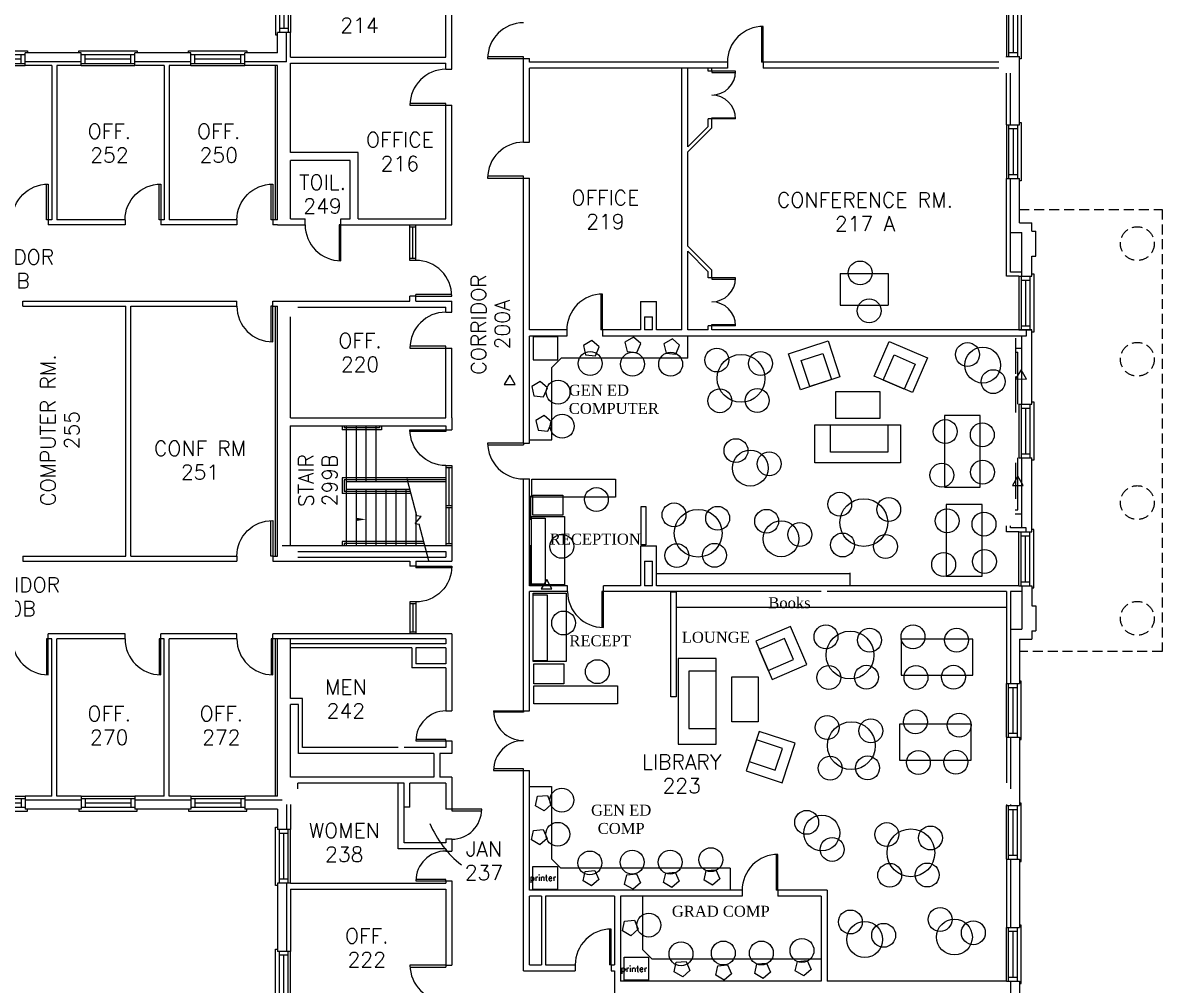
# Model space of a CAD drawing. Extents: x 481 to 2778, y 95 to 2621.
# Drawn here: x 1634 to 2778, y 801 to 1768 of the extents above; entities that cross this region are included whole.
import ezdxf
from ezdxf.enums import TextEntityAlignment as Align

# ---------------------------------------------------------------- set-up
doc = ezdxf.new("R2010")
doc.units = 0
doc.header["$LTSCALE"] = 40
doc.header["$MEASUREMENT"] = 0
doc.linetypes.add('HIDDEN', pattern=[0.375, 0.25, -0.125])
doc.layers.get('0').update_dxf_attribs({"linetype": 'CONTINUOUS'})
for name, color, linetype in [('A-AREA-IDEN', 3, 'CONTINUOUS'), ('A-CONC', 5, 'HIDDEN'), ('A-DOOR', 7, 'CONTINUOUS'), ('A-FLOR-STRS', 7, 'CONTINUOUS'), ('A-GLAZ', 5, 'CONTINUOUS'), ('A-STRS-RAIL', 7, 'CONTINUOUS'), ('A-WALL', 5, 'CONTINUOUS')]:
    doc.layers.add(name, color=color, linetype=linetype)
doc.styles.add('SIMPLEX', font='simplex', dxfattribs={"height": 23})

# ---------------------------------------------------------------- blocks, each defined once
blk = doc.blocks.new('Q')
at = {"layer": 'A-STRS-RAIL', "style": 'SIMPLEX'}
for tag, p in [('ROOM', (2.01, 4.02)), ('NUMBER', (2.01, -15.09))]:
    blk.add_attdef(tag, text='', height=12, dxfattribs=at).set_placement(p, align=Align.CENTER)
blk = doc.blocks.new('WDO')
at = {"layer": 'A-GLAZ'}
for p, q in [((2681.4, 408.1), (2681.4, 462.1)), ((2683.6, 408.1), (2683.6, 462.1)), ((2683.6, 458.1), (2692.6, 458.1)), ((2688.1, 412.1), (2688.1, 458.1)), ((2692.6, 408.1), (2692.6, 462.1)), ((2696.3, 464.4), (2694.4, 464.4)), ((2696.3, 405.8), (2696.3, 464.4)), ((2683.6, 412.1), (2692.6, 412.1)), ((2694.4, 405.8), (2696.3, 405.8))]:
    blk.add_line(p, q, dxfattribs=at)
at = {"layer": 'A-WALL'}
for p, q in [((2681.4, 462.1), (2694.4, 462.1)), ((2681.4, 408.1), (2694.4, 408.1))]:
    blk.add_line(p, q, dxfattribs=at)
blk = doc.blocks.new('AD03A', base_point=(6.133, 5.024))
for p, q in [((6.133, 6.024), (6.133, 5.024)), ((6.182, 5.024), (6.182, 6.022)), ((6.133, 5.024), (6.182, 5.024))]:
    blk.add_line(p, q)
blk.add_arc((6.133, 5.024), 1, 0, 90)
blk = doc.blocks.new('AD05A', base_point=(203.035, 424.492))
for p, q in [((203.035, 424.492), (203.084, 424.492)), ((203.035, 424.492), (203.035, 423.492)), ((203.084, 423.493), (203.084, 424.492))]:
    blk.add_line(p, q)
blk.add_arc((203.035, 424.492), 1, 270, 0)
blk = doc.blocks.new('AD04A', base_point=(489.664, 570.31))
for p, q in [((488.664, 571.31), (488.664, 570.31)), ((488.713, 570.31), (488.713, 571.309)), ((490.616, 570.31), (490.616, 571.309)), ((490.664, 571.31), (490.664, 570.31)), ((488.664, 570.31), (488.713, 570.31)), ((490.664, 570.31), (490.616, 570.31))]:
    blk.add_line(p, q)
for centre, start, end in [((488.664, 570.31), 0, 90), ((490.664, 570.31), 90, 180)]:
    blk.add_arc(centre, 1, start, end)
blk = doc.blocks.new('AD081', base_point=(976.415, 314.205))
for p, q in [((976.353, 314.849), (976.314, 314.205)), ((976.353, 314.849), (976.477, 313.561)), ((975.415, 314.205), (976.314, 314.205)), ((976.477, 313.561), (976.516, 314.205)), ((976.516, 314.205), (977.415, 314.205))]:
    blk.add_line(p, q)

msp = doc.modelspace()

# ---------------------------------------------------------------- linework, layer by layer
for p, q in [((2301.4, 1431.2), (2301.4, 1453.2)), ((2164.8, 1421.6), (2174.3, 1431.2)), ((2142.8, 1349.1), (2164.8, 1349.1)), ((2464.2, 1215.3), (2464.2, 1203.3)), ((2142.4, 1000.6), (2164.4, 1000.6)), ((2164.4, 928), (2174, 918.5)), ((2343.9, 918.5), (2343.9, 896.5)), ((2255.9, 836.8), (2265.5, 827.2))]:
    msp.add_line(p, q)
for points in [[(2146.2, 1429.3), (2170.9, 1429.3), (2170.9, 1452.5), (2146.2, 1452.5)], [(2212.5, 1442.4), (2205.1, 1448.9), (2196.7, 1443.9), (2198.8, 1434.4), (2208.6, 1433.4)], [(2254.1, 1445.8), (2246.8, 1452.3), (2238.3, 1447.3), (2240.5, 1437.7), (2250.2, 1436.8)], [(2293.2, 1444.1), (2285.9, 1450.6), (2277.4, 1445.6), (2279.6, 1436), (2289.3, 1435.1)], [(2454.2, 1412.5), (2414.5, 1399.4), (2402.6, 1435.5), (2442.3, 1448.6)], [(2527, 1396.5), (2488.6, 1412.9), (2503.5, 1447.9), (2542, 1431.4)], [(2445.8, 1409.7), (2424, 1402.6), (2415.4, 1428.7), (2437.2, 1435.9)], [(2518.8, 1400), (2497.7, 1409), (2508.6, 1434.3), (2529.7, 1425.2)], [(2641.5, 1410), (2636.2, 1419.4), (2630.7, 1410.2)], [(2127.9, 1404.7), (2122.6, 1414.1), (2117, 1404.8)], [(2160.6, 1401.2), (2153.2, 1407.7), (2144.8, 1402.7), (2146.9, 1393.1), (2156.6, 1392.2)], [(2494.7, 1370.9), (2494.7, 1397.2), (2449.7, 1397.2), (2449.7, 1370.9)], [(2164.7, 1366.9), (2157.3, 1373.4), (2148.9, 1368.4), (2151, 1358.8), (2160.8, 1357.9)], [(2595.1, 1301.6), (2595.1, 1373.6), (2559.1, 1373.6), (2559.1, 1301.6)], [(2429, 1364), (2515, 1364), (2515, 1326), (2429, 1326)], [(2444.6, 1364), (2502.4, 1364), (2502.4, 1336.5), (2444.6, 1336.5)], [(2144.9, 1309.5), (2228.9, 1309.5), (2228.9, 1291.5), (2144.9, 1291.5)], [(2638.3, 1303), (2633, 1312.4), (2627.5, 1303.2)], [(2145.9, 1293.5), (2176, 1293.5), (2176, 1273.4), (2145.9, 1273.4)], [(2254.7, 1281.9), (2259.3, 1281.9), (2259.3, 1243.4), (2254.7, 1243.4)], [(2596.9, 1211.9), (2596.9, 1283.9), (2560.9, 1283.9), (2560.9, 1211.9)], [(2144.4, 1271.9), (2177.5, 1271.9), (2177.5, 1203.3), (2144.4, 1203.3)], [(2144.4, 1270.3), (2158.3, 1270.3), (2158.3, 1204), (2144.4, 1204)], [(2165, 1199.2), (2159.7, 1208.7), (2154.2, 1199.4)], [(2146.2, 1194.9), (2179.4, 1194.9), (2179.4, 1126.3), (2146.2, 1126.3)], [(2146.2, 1193.4), (2160.1, 1193.4), (2160.1, 1127.1), (2146.2, 1127.1)], [(2284.5, 1196.2), (2289.6, 1196.2), (2289.6, 1090.9), (2284.5, 1090.9)], [(2369.7, 1146.7), (2386.1, 1108.3), (2421.1, 1123.2), (2404.6, 1161.6)], [(2373.2, 1138.5), (2382.2, 1117.4), (2407.5, 1128.2), (2398.5, 1149.3)], [(2515.7, 1112.6), (2587.7, 1112.6), (2587.7, 1148.6), (2515.7, 1148.6)], [(2146.9, 1123.9), (2177, 1123.9), (2177, 1103.9), (2146.9, 1103.9)], [(2329.9, 1043.3), (2329.9, 1129.3), (2291.9, 1129.3), (2291.9, 1043.3)], [(2329.9, 1058.9), (2329.9, 1116.7), (2302.4, 1116.7), (2302.4, 1058.9)], [(2345.7, 1110.8), (2372.1, 1110.8), (2372.1, 1065.8), (2345.7, 1065.8)], [(2146.8, 1101.9), (2230.8, 1101.9), (2230.8, 1083.9), (2146.8, 1083.9)], [(2373.1, 1056), (2360, 1016.3), (2396.1, 1004.4), (2409.2, 1044.1)], [(2513.9, 1027.2), (2585.9, 1027.2), (2585.9, 1063.2), (2513.9, 1063.2)], [(2370.3, 1047.5), (2363.1, 1025.7), (2389.2, 1017.1), (2396.4, 1038.9)], [(2164.3, 982.8), (2157, 976.3), (2148.5, 981.3), (2150.6, 990.9), (2160.4, 991.8)], [(2160.2, 948.5), (2152.8, 942), (2144.4, 947), (2146.5, 956.6), (2156.3, 957.5)], [(2145.9, 920.3), (2170.6, 920.3), (2170.6, 897.2), (2145.9, 897.2)], [(2212.1, 907.3), (2204.8, 900.8), (2196.3, 905.8), (2198.4, 915.3), (2208.2, 916.3)], [(2333.7, 908.1), (2326.3, 901.6), (2317.9, 906.6), (2320, 916.2), (2329.7, 917.1)], [(2253.8, 903.9), (2246.4, 897.4), (2238, 902.4), (2240.1, 911.9), (2249.9, 912.9)], [(2292.9, 905.6), (2285.5, 899.1), (2277.1, 904.1), (2279.2, 913.6), (2288.9, 914.6)], [(2251.7, 857.3), (2244.3, 850.8), (2235.9, 855.8), (2238, 865.3), (2247.8, 866.3)], [(2237.4, 829.1), (2262.1, 829.1), (2262.1, 806), (2237.4, 806)], [(2303.6, 816), (2296.3, 809.5), (2287.8, 814.5), (2289.9, 824.1), (2299.7, 825)], [(2425.2, 816.9), (2417.8, 810.4), (2409.4, 815.4), (2411.5, 824.9), (2421.2, 825.9)], [(2345.3, 812.6), (2337.9, 806.1), (2329.5, 811.1), (2331.6, 820.7), (2341.4, 821.6)], [(2384.4, 814.3), (2377, 807.8), (2368.6, 812.8), (2370.7, 822.4), (2380.4, 823.3)]]:
    msp.add_lwpolyline(points, close=True)
for centre, radius in [((2474.5, 1516.7), 12), ((2483.6, 1478.7), 12), ((2582.4, 1434.7), 12), ((2597.6, 1424.1), 18), ((2203.4, 1425.8), 12), ((2245.9, 1425), 12), ((2284.2, 1425), 12), ((2330.6, 1429.2), 12), ((2354.9, 1410.8), 24), ((2374.5, 1425.8), 12), ((2608.1, 1407.5), 12), ((2171.1, 1397), 12), ((2333.6, 1388.3), 12), ((2371.2, 1388.6), 12), ((2175.3, 1362.7), 12), ((2560, 1357.3), 12), ((2597.2, 1354.1), 12), ((2349.8, 1338.2), 12), ((2364.2, 1320.6), 18), ((2383.1, 1324.9), 12), ((2597.5, 1316.5), 12), ((2556.6, 1313.5), 12), ((2209.6, 1289), 12), ((2454, 1284.3), 12), ((2287.6, 1273.6), 12), ((2331.4, 1270.2), 12), ((2478.2, 1265.9), 24), ((2503.2, 1279.1), 12), ((2311.8, 1255.2), 24), ((2380.6, 1267.2), 12), ((2561.8, 1267.6), 12), ((2598.9, 1264.4), 12), ((2395.1, 1249.6), 18), ((2414, 1253.9), 12), ((2174.9, 1242), 12), ((2456.9, 1243.4), 12), ((2500, 1241.9), 12), ((2290.5, 1232.7), 12), ((2328.2, 1233), 12), ((2599.3, 1226.8), 12), ((2558.4, 1223.8), 12), ((2176.7, 1165), 12), ((2440.2, 1151.1), 12), ((2464.4, 1132.8), 24), ((2484, 1147.7), 12), ((2527.6, 1151.1), 12), ((2571.4, 1147.7), 12), ((2210.6, 1116.1), 12), ((2443.1, 1110.2), 12), ((2480.8, 1110.5), 12), ((2530.6, 1110.2), 12), ((2568.2, 1110.5), 12), ((2530, 1065.7), 12), ((2441.4, 1060), 12), ((2465.7, 1041.7), 24), ((2485.2, 1056.6), 12), ((2573.9, 1062.3), 12), ((2444.4, 1019.1), 12), ((2482, 1019.4), 12), ((2533, 1024.8), 12), ((2570.6, 1025.1), 12), ((2174.9, 987), 12), ((2420.8, 964.7), 12), ((2170.8, 952.7), 12), ((2436, 954), 18), ((2501.3, 952.4), 12), ((2525.5, 934.1), 24), ((2545.1, 949), 12), ((2324.6, 927.2), 12), ((2446.4, 937.5), 12), ((2203.1, 923.9), 12), ((2245.6, 924.7), 12), ((2283.8, 924.7), 12), ((2504.2, 911.5), 12), ((2541.9, 911.8), 12), ((2262.3, 861.5), 12), ((2464.7, 864.6), 12), ((2554.8, 867.1), 12), ((2479.1, 847), 18), ((2498.1, 851.2), 12), ((2569.2, 849.5), 18), ((2588.2, 853.8), 12), ((2416.1, 836), 12), ((2294.6, 832.6), 12), ((2337.1, 833.4), 12), ((2375.3, 833.4), 12)]:
    msp.add_circle(centre, radius)
at = {"layer": 'A-AREA-IDEN'}
msp.add_arc((2140.1, 1005.1), 106.2, 202.9762, 231.5169, dxfattribs=at)
at = {"layer": 'A-CONC', "linetype": 'HIDDEN'}
for p, q in [((2634.4, 1580.5), (2777.9, 1580.5)), ((2777.9, 1580.5), (2777.9, 1136.3)), ((2777.9, 1136.3), (2634.4, 1136.3))]:
    msp.add_line(p, q, dxfattribs=at)
for centre in [(2752.9, 1546.2), (2752.9, 1430), (2752.9, 1286), (2752.9, 1169.7)]:
    msp.add_circle(centre, 17, dxfattribs=at)
at = {"layer": 'A-DOOR', "color": 7}
for p, q in [((2022.4, 1529.3), (2022.4, 1565)), ((2028.4, 1529.3), (2028.4, 1565)), ((2022.4, 1186.1), (2022.4, 1154)), ((2028.4, 1186.1), (2028.4, 1154))]:
    msp.add_line(p, q, dxfattribs=at)
at = {"layer": 'A-DOOR'}
for p, q in [((2022.4, 1563), (2028.4, 1563)), ((2025.4, 1531.3), (2025.4, 1563)), ((2028.4, 1531.3), (2022.4, 1531.3)), ((2028.4, 1529.3), (2022.4, 1529.3)), ((2058.4, 1323.2), (2058.4, 1243)), ((2058.4, 1323.2), (2064.4, 1323.2)), ((2058.4, 1321.2), (2064.4, 1321.2)), ((2061.4, 1321.2), (2061.4, 1283.1)), ((2064.4, 1323.2), (2064.4, 1243)), ((2058.4, 1283.1), (2064.4, 1283.1)), ((2058.4, 1281.1), (2064.4, 1281.1)), ((2061.4, 1281.1), (2061.4, 1244.9)), ((2058.4, 1244.9), (2064.4, 1244.9)), ((2028.4, 1186.1), (2022.4, 1186.1)), ((2028.4, 1184.1), (2022.4, 1184.1)), ((2025.4, 1184.1), (2025.4, 1156)), ((2022.4, 1156), (2028.4, 1156))]:
    msp.add_line(p, q, dxfattribs=at)
at = {"layer": 'A-FLOR-STRS'}
for p, q in [((1958.2, 1363), (1958.2, 1243)), ((1968.2, 1363), (1968.2, 1307)), ((1978.2, 1363), (1978.2, 1307)), ((1988.2, 1363), (1988.2, 1307)), ((1968.2, 1299), (1968.2, 1243)), ((1978.2, 1299), (1978.2, 1243)), ((1988.2, 1299), (1988.2, 1243)), ((1998.2, 1299), (1998.2, 1243)), ((2008.2, 1299), (2008.2, 1243)), ((2018.2, 1299), (2018.2, 1243)), ((2028.2, 1276.4), (2028.2, 1243))]:
    msp.add_line(p, q, dxfattribs=at)
msp.add_solid([(1969.3, 1270.6), (1969.3, 1267.6), (1978.3, 1269.1)], dxfattribs=at)
at = {"layer": 'A-STRS-RAIL'}
for p, q in [((1954.2, 1363), (1954.2, 1359.1)), ((1956.2, 1363), (1956.2, 1361.1)), ((1991.7, 1363), (1991.7, 1361.1)), ((1993.7, 1363), (1993.7, 1359.1)), ((1993.7, 1359.1), (1954.2, 1359.1)), ((1991.7, 1361.1), (1956.2, 1361.1)), ((2058.4, 1311), (1954.2, 1311)), ((1954.2, 1311), (1954.2, 1295)), ((2058.4, 1309), (1956.2, 1309)), ((1956.2, 1309), (1956.2, 1297)), ((2058.4, 1307), (1958.2, 1307)), ((2023.2, 1295), (1954.2, 1295)), ((2022.7, 1297), (1956.2, 1297)), ((2022.2, 1299), (1958.2, 1299)), ((2036.1, 1246.8), (1954.2, 1246.8)), ((1954.2, 1246.8), (1954.2, 1243)), ((2036.7, 1244.8), (1956.2, 1244.8)), ((1956.2, 1244.8), (1956.2, 1243))]:
    msp.add_line(p, q, dxfattribs=at)
at = {"layer": 'A-WALL'}
for p, q in [((2058.4, 1733.5), (2058.4, 1802.6)), ((2064.4, 1721.3), (2064.4, 1802.6)), ((1889.4, 1738), (1889.4, 1758.4)), ((1898.4, 1729), (1898.4, 1758.4)), ((1902.4, 1733.5), (1902.4, 1758.4)), ((1692.1, 1738), (1635.9, 1738)), ((1692.1, 1729), (1635.9, 1729)), ((1802.4, 1738), (1746.1, 1738)), ((1802.4, 1729), (1746.1, 1729)), ((1889.4, 1738), (1856.4, 1738)), ((1898.4, 1729), (1856.4, 1729)), ((1902.4, 1733.5), (2058.4, 1733.5)), ((2136.4, 1648.1), (2136.4, 1732.1)), ((2136.4, 1732.1), (2142.4, 1732.1)), ((2142.4, 1728.5), (2142.4, 1732.1)), ((2341.2, 1728.5), (2142.4, 1728.5)), ((2341.2, 1728.5), (2341.2, 1722.5)), ((2613.9, 1728.5), (2377.2, 1728.5)), ((2377.2, 1728.5), (2377.2, 1722.5)), ((2621.4, 1733.5), (2621.4, 1734.2)), ((2625.4, 1733.5), (2625.4, 1734.2)), ((2634.4, 1665.7), (2634.4, 1734.2)), ((1662.6, 1725), (1635.9, 1725)), ((1662.6, 1725), (1662.6, 1570)), ((1667.6, 1725), (1667.6, 1570)), ((1692.1, 1725), (1667.6, 1725)), ((1775.4, 1725), (1746.7, 1725)), ((1775.4, 1725), (1775.4, 1570)), ((1780.4, 1725), (1780.4, 1570)), ((1802.4, 1725), (1780.4, 1725)), ((1889.4, 1725), (1856.4, 1725)), ((1887.4, 1570), (1887.4, 1725)), ((1889.4, 1570), (1889.4, 1725)), ((1902.4, 1727.5), (2058.4, 1727.5)), ((1902.4, 1637.7), (1902.4, 1727.5)), ((2058.4, 1721.3), (2058.4, 1727.5)), ((2058.4, 1721.3), (2064.4, 1721.3)), ((2142.4, 1648.1), (2142.4, 1722.5)), ((2341.2, 1722.5), (2142.4, 1722.5)), ((2295.4, 1459.5), (2295.4, 1722.5)), ((2301.4, 1643.4), (2301.4, 1722.5)), ((2321.9, 1722.5), (2301.4, 1722.5)), ((2321.9, 1719.4), (2321.9, 1722.5)), ((2325.4, 1719.4), (2321.9, 1719.4)), ((2341.2, 1722.5), (2325.4, 1722.5)), ((2325.4, 1719.4), (2325.4, 1722.5)), ((2613.9, 1722.5), (2377.2, 1722.5)), ((2621.4, 1665.7), (2621.4, 1717.5)), ((2625.4, 1665.7), (2625.4, 1717.5)), ((2058.4, 1571), (2058.4, 1685.3)), ((2058.4, 1685.3), (2064.4, 1685.3)), ((2064.4, 1565), (2064.4, 1685.3)), ((2325.4, 1671.4), (2321.9, 1671.4)), ((2321.9, 1663.9), (2321.9, 1671.4)), ((2325.4, 1662.5), (2325.4, 1671.4)), ((2321.9, 1663.9), (2301.4, 1643.4)), ((2325.4, 1662.5), (2301.4, 1638.5)), ((2136.4, 1648.1), (2142.4, 1648.1)), ((1970.4, 1637.7), (1902.4, 1637.7)), ((1970.4, 1571), (1970.4, 1637.7)), ((2301.4, 1543.5), (2301.4, 1638.5)), ((1962.4, 1629.7), (1902.4, 1629.7)), ((1902.4, 1571), (1902.4, 1629.7)), ((1962.4, 1571), (1962.4, 1629.7)), ((2136.4, 1345.8), (2136.4, 1612.1)), ((2136.4, 1612.1), (2142.4, 1612.1)), ((2142.4, 1459.5), (2142.4, 1612.1)), ((2621.4, 1513.5), (2621.4, 1611.7)), ((2625.4, 1517.5), (2625.4, 1611.7)), ((2634.4, 1567.2), (2634.4, 1611.7)), ((1662.6, 1570), (1659, 1570)), ((1659, 1570), (1659, 1565)), ((1736.2, 1570), (1667.6, 1570)), ((1736.2, 1570), (1736.2, 1565)), ((1775.4, 1570), (1772.2, 1570)), ((1772.2, 1570), (1772.2, 1565)), ((1848.6, 1570), (1780.4, 1570)), ((1848.6, 1570), (1848.6, 1565)), ((1889.4, 1570), (1884.6, 1570)), ((1884.6, 1570), (1884.6, 1565)), ((1902.4, 1571), (1917.1, 1571)), ((1917.1, 1565), (1917.1, 1571)), ((1953.1, 1565), (1953.1, 1571)), ((1953.1, 1571), (1962.4, 1571)), ((1970.4, 1571), (2058.4, 1571)), ((1736.2, 1565), (1659, 1565)), ((1848.6, 1565), (1772.2, 1565)), ((1889.4, 1565), (1884.6, 1565)), ((1889.4, 1565), (1917.1, 1565)), ((1953.1, 1565), (2064.4, 1565)), ((2625.4, 1557.2), (2636.9, 1557.2)), ((2634.4, 1567.2), (2646.9, 1567.2)), ((2636.9, 1513.5), (2636.9, 1557.2)), ((2646.9, 1558.7), (2646.9, 1567.2)), ((2646.9, 1558.7), (2650.9, 1558.7)), ((2650.9, 1533.7), (2650.9, 1558.7)), ((2325.4, 1519.5), (2301.4, 1543.5)), ((2321.9, 1518), (2301.4, 1538.5)), ((2301.4, 1459.5), (2301.4, 1538.5)), ((2646.9, 1513.5), (2646.9, 1533.7)), ((2646.9, 1533.7), (2650.9, 1533.7)), ((2321.9, 1511.7), (2321.9, 1518)), ((2325.4, 1511.7), (2321.9, 1511.7)), ((2325.4, 1511.7), (2325.4, 1519.5)), ((2454.6, 1516.2), (2454.6, 1484.2)), ((2454.6, 1516.2), (2502.6, 1516.2)), ((2502.6, 1516.2), (2502.6, 1484.2)), ((2633.9, 1513.5), (2621.4, 1513.5)), ((2636.9, 1517.5), (2625.4, 1517.5)), ((1633.5, 1488.5), (1848.5, 1488.5)), ((1633.5, 1483.5), (1633.5, 1488.5)), ((1848.5, 1483.5), (1848.5, 1488.5)), ((1884.5, 1488.5), (2022.4, 1488.5)), ((1884.5, 1483.5), (1884.5, 1488.5)), ((2028.4, 1493.3), (2022.4, 1493.3)), ((2022.4, 1488.5), (2022.4, 1493.3)), ((2028.4, 1488.5), (2028.4, 1493.3)), ((2028.4, 1488.5), (2064.4, 1488.5)), ((2064.4, 1477.3), (2064.4, 1488.5)), ((2253.9, 1488.1), (2253.9, 1459.5)), ((2253.9, 1488.1), (2269.9, 1488.1)), ((2269.9, 1459.5), (2269.9, 1488.1)), ((1633.5, 1483.5), (1737.1, 1483.5)), ((1737.1, 1232), (1737.1, 1483.5)), ((1742.1, 1232), (1742.1, 1483.5)), ((1742.1, 1483.5), (1848.5, 1483.5)), ((1884.5, 1483.5), (1889.4, 1483.5)), ((1887.4, 1232), (1887.4, 1483.5)), ((1889.4, 1232), (1889.4, 1483.5)), ((1909.9, 1482.5), (2058.4, 1482.5)), ((2058.4, 1477.3), (2058.4, 1482.5)), ((2058.4, 1477.3), (2064.4, 1477.3)), ((2454.6, 1484.2), (2502.6, 1484.2)), ((1902.4, 1371), (1902.4, 1472.5)), ((2257.9, 1472.5), (2257.9, 1459.5)), ((2257.9, 1472.5), (2265.9, 1472.5)), ((2265.9, 1459.5), (2265.9, 1472.5)), ((2179.9, 1459.5), (2142.4, 1459.5)), ((2179.9, 1459.5), (2179.9, 1453.2)), ((2253.9, 1459.5), (2215.9, 1459.5)), ((2215.9, 1459.5), (2215.9, 1453.2)), ((2265.9, 1459.5), (2257.9, 1459.5)), ((2295.4, 1459.5), (2269.9, 1459.5)), ((2321.9, 1459.5), (2301.4, 1459.5)), ((2325.4, 1463.7), (2321.9, 1463.7)), ((2321.9, 1459.5), (2321.9, 1463.7)), ((2325.4, 1459.5), (2325.4, 1463.7)), ((2646.9, 1459.5), (2325.4, 1459.5)), ((2641.3, 1459.5), (2641.3, 1453.2)), ((2646.9, 1385), (2646.9, 1459.5)), ((2142.4, 1345.8), (2142.4, 1453.2)), ((2179.9, 1453.2), (2142.4, 1453.2)), ((2641.3, 1453.2), (2215.9, 1453.2)), ((2630.7, 1451.2), (2630.7, 1415.2)), ((2636.9, 1385), (2636.9, 1453.2)), ((2058.4, 1371), (2058.4, 1441.3)), ((2058.4, 1441.3), (2064.4, 1441.3)), ((2064.4, 1371), (2064.4, 1441.3)), ((2301.4, 1431.2), (2174.3, 1431.2)), ((2630.1, 1441.2), (2636.9, 1441.2)), ((2630.1, 1437.2), (2632.9, 1437.2)), ((2632.9, 1385), (2632.9, 1437.2)), ((2164.8, 1349.1), (2164.8, 1421.6)), ((2630.7, 1412.6), (2630.7, 1376.6)), ((1901.9, 1363), (2058.4, 1363)), ((1902.4, 1371), (2058.4, 1371)), ((1902.4, 1243), (1902.4, 1363)), ((2058.4, 1363), (2058.4, 1359.2)), ((2064.4, 1371), (2064.4, 1359.2)), ((2058.4, 1359.2), (2064.4, 1359.2)), ((2136.4, 1345.8), (2142.4, 1345.8)), ((2632.9, 1278.7), (2632.9, 1331)), ((2636.9, 1260.5), (2636.9, 1331)), ((2646.9, 1256.5), (2646.9, 1331)), ((2630.4, 1325.9), (2630.4, 1289.9)), ((2136.4, 1076.9), (2136.4, 1309.8)), ((2136.4, 1309.8), (2142.4, 1309.8)), ((2142.4, 1202.5), (2142.4, 1309.8)), ((2143.4, 1292.8), (2143.4, 1268.8)), ((2630.1, 1278.7), (2632.9, 1278.7)), ((2630.1, 1274.7), (2636.9, 1274.7)), ((2621.4, 1256.5), (2621.4, 1262.7)), ((2625.4, 1260.5), (2625.4, 1262.7)), ((2641.3, 1260.5), (2625.4, 1260.5)), ((2641.3, 1256.5), (2641.3, 1260.5)), ((2633.9, 1256.5), (2621.4, 1256.5)), ((1893.9, 1243), (2064.4, 1243)), ((1909.9, 1237), (2058.4, 1237)), ((2058.4, 1237), (2058.4, 1231)), ((2064.4, 1243), (2064.4, 1227)), ((2143.2, 1243.2), (2143.2, 1203.2)), ((2253.9, 1242.6), (2253.9, 1202.5)), ((2253.9, 1242.6), (2269.9, 1242.6)), ((2269.9, 1202.5), (2269.9, 1242.6)), ((1633.5, 1232), (1737.1, 1232)), ((1633.5, 1232), (1633.5, 1227)), ((1633.5, 1227), (1848.5, 1227)), ((1742.1, 1232), (1848.5, 1232)), ((1848.5, 1232), (1848.5, 1227)), ((1884.5, 1232), (1889.4, 1232)), ((1884.5, 1232), (1884.5, 1227)), ((1884.5, 1227), (2022.4, 1227)), ((1909.9, 1231), (2058.4, 1231)), ((2022.4, 1227), (2022.4, 1222.1)), ((2028.4, 1227), (2064.4, 1227)), ((2028.4, 1227), (2028.4, 1222.1)), ((2257.9, 1227), (2257.9, 1202.5)), ((2257.9, 1227), (2265.9, 1227)), ((2265.9, 1202.5), (2265.9, 1227)), ((2028.4, 1222.1), (2022.4, 1222.1)), ((2464.9, 1214.5), (2269.9, 1214.5)), ((2180.7, 1202.5), (2142.4, 1202.5)), ((2173.2, 1203.2), (2143.2, 1203.2)), ((2180.7, 1196.5), (2180.7, 1202.5)), ((2253.9, 1202.5), (2216.7, 1202.5)), ((2216.7, 1196.5), (2216.7, 1202.5)), ((2265.9, 1202.5), (2257.9, 1202.5)), ((2633.9, 1202.5), (2269.9, 1202.5)), ((2636.9, 1202.5), (2636.9, 1158.7)), ((2646.9, 1202.5), (2646.9, 1182.2)), ((2142.4, 1076.9), (2142.4, 1196.5)), ((2180.7, 1196.5), (2142.4, 1196.5)), ((2435.4, 1196.5), (2216.7, 1196.5)), ((2621.4, 1196.5), (2441.4, 1196.5)), ((2621.4, 1196.5), (2621.4, 1104.2)), ((2625.4, 1196.5), (2625.4, 1104.2)), ((2636.9, 1196.5), (2625.4, 1196.5)), ((2621.4, 1180.5), (2289.6, 1180.5)), ((2646.9, 1182.2), (2650.9, 1182.2)), ((2650.9, 1182.2), (2650.9, 1157.2)), ((2625.4, 1158.7), (2636.9, 1158.7)), ((2646.9, 1157.2), (2646.9, 1148.7)), ((2646.9, 1157.2), (2650.9, 1157.2)), ((1736.2, 1154), (1659, 1154)), ((1659, 1149), (1659, 1154)), ((1662.6, 1149), (1659, 1149)), ((1662.6, 991), (1662.6, 1149)), ((1736.2, 1149), (1667.6, 1149)), ((1667.6, 991), (1667.6, 1149)), ((1736.2, 1149), (1736.2, 1154)), ((1848.6, 1154), (1772.2, 1154)), ((1772.2, 1149), (1772.2, 1154)), ((1775.4, 1149), (1772.2, 1149)), ((1775.4, 991), (1775.4, 1149)), ((1780.4, 991), (1780.4, 1149)), ((1848.6, 1149), (1780.4, 1149)), ((1848.6, 1149), (1848.6, 1154)), ((2064.5, 1154), (1884.6, 1154)), ((1884.6, 1149), (1884.6, 1154)), ((2058.4, 1149), (1884.6, 1149)), ((1887.4, 991), (1887.4, 1149)), ((1889.4, 991), (1889.4, 1149)), ((1902.4, 1089), (1902.4, 1149)), ((2058.4, 1149), (2058.4, 1144)), ((2064.4, 1154), (2064.4, 1076.6)), ((2634.4, 1148.7), (2646.9, 1148.7)), ((2634.4, 1148.7), (2634.4, 1104.2)), ((2058.4, 1144), (1902.4, 1144)), ((2024.4, 1140), (1902.4, 1140)), ((2024.4, 1140), (2024.4, 1120)), ((2028.4, 1140), (2028.4, 1124)), ((2058.4, 1140), (2028.4, 1140)), ((2058.4, 1140), (2058.4, 1124)), ((2058.4, 1124), (2028.4, 1124)), ((2058.4, 1120), (2024.4, 1120)), ((2058.4, 1120), (2058.4, 1076.6)), ((1914.4, 1089), (1902.4, 1089)), ((1914.4, 1040), (1914.4, 1089)), ((1902.4, 1010), (1902.4, 1083)), ((1910.4, 1083), (1902.4, 1083)), ((1910.4, 1034), (1910.4, 1083)), ((2058.4, 1076.6), (2064.4, 1076.6)), ((2136.4, 1076.9), (2142.4, 1076.9)), ((2058.4, 1046.6), (2058.4, 1040)), ((2058.4, 1046.6), (2064.4, 1046.6)), ((2064.4, 1046.6), (2064.4, 1034)), ((2621.4, 1050.2), (2621.4, 1004.5)), ((2625.4, 1050.2), (2625.4, 998.5)), ((2634.4, 1050.2), (2634.4, 981.7)), ((2046.4, 1034), (1910.4, 1034)), ((2010.4, 1040), (1914.4, 1040)), ((2058.4, 1040), (2016.4, 1040)), ((2046.4, 1034), (2046.4, 1010)), ((2052.4, 1034), (2052.4, 1010)), ((2064.4, 1034), (2052.4, 1034)), ((2046.4, 1010), (1902.4, 1010)), ((2064.4, 1010), (2052.4, 1010)), ((2064.4, 1010), (2064.4, 977.8)), ((2136.4, 815.5), (2136.4, 1016.9)), ((2136.4, 1016.9), (2142.4, 1016.9)), ((2142.4, 896.5), (2142.4, 1016.9)), ((2016.4, 1004), (1909.9, 1004)), ((1909.9, 998.5), (1909.9, 1004)), ((2010.4, 938), (2010.4, 1004)), ((2016.4, 944), (2016.4, 1004)), ((2058.4, 1004), (2022.4, 1004)), ((2022.4, 980), (2022.4, 1004)), ((2058.4, 1004), (2058.4, 977.8)), ((2164.4, 1000.6), (2164.4, 928)), ((1662.6, 991), (1635.9, 991)), ((1692.1, 987), (1635.9, 987)), ((1692.1, 991), (1667.6, 991)), ((1775.4, 991), (1746.1, 991)), ((1802.4, 987), (1746.1, 987)), ((1802.4, 991), (1780.4, 991)), ((1889.4, 991), (1856.4, 991)), ((1893.9, 987), (1856.4, 987)), ((1692.1, 978), (1635.9, 978)), ((1802.4, 978), (1746.1, 978)), ((1889.4, 978), (1856.4, 978)), ((1889.4, 978), (1889.4, 957.5)), ((1898.4, 982.5), (1898.4, 957.5)), ((1902.4, 982.5), (1902.4, 957.5)), ((2022.4, 980), (2016.4, 980)), ((2064.4, 977.8), (2058.4, 977.8)), ((2621.4, 982.5), (2621.4, 981.7)), ((2625.4, 982.5), (2625.4, 981.7)), ((2058.4, 944), (2016.4, 944)), ((2064.4, 947.8), (2058.4, 947.8)), ((2058.4, 947.8), (2058.4, 944)), ((2064.4, 947.8), (2064.4, 935.9)), ((2058.4, 938), (2010.4, 938)), ((2058.4, 938), (2058.4, 935.9)), ((2058.4, 935.9), (2064.4, 935.9)), ((2621.4, 927.7), (2621.4, 859.2)), ((2625.4, 927.7), (2625.4, 859.2)), ((2634.4, 927.7), (2634.4, 859.2)), ((2343.9, 918.5), (2174, 918.5)), ((2058.4, 905.9), (2058.4, 903.5)), ((2058.4, 905.9), (2064.4, 905.9)), ((2064.4, 905.9), (2064.4, 821.1)), ((1889.4, 903.5), (1889.4, 835)), ((1898.4, 903.5), (1898.4, 835)), ((1902.4, 903.5), (2058.4, 903.5)), ((1902.4, 897.5), (2058.4, 897.5)), ((1902.4, 897.5), (1902.4, 835)), ((2058.4, 897.5), (2058.4, 821.1)), ((2356, 896.5), (2142.4, 896.5)), ((2356, 896.5), (2356, 890.5)), ((2441.4, 896.5), (2392, 896.5)), ((2392, 896.5), (2392, 890.5)), ((2441.4, 896.5), (2441.4, 805.2)), ((2142.4, 821.5), (2142.4, 890.5)), ((2154.4, 890.5), (2142.4, 890.5)), ((2154.4, 890.5), (2154.4, 821.5)), ((2227.9, 890.5), (2158.4, 890.5)), ((2158.4, 890.5), (2158.4, 821.5)), ((2227.9, 890.5), (2227.9, 821.5)), ((2356, 890.5), (2233.9, 890.5)), ((2233.9, 890.5), (2233.9, 805.2)), ((2255.9, 890.5), (2255.9, 836.8)), ((2435.4, 890.5), (2392, 890.5)), ((2435.4, 890.5), (2435.4, 805.2)), ((2435.4, 827.2), (2265.5, 827.2)), ((2058.4, 821.1), (2064.4, 821.1)), ((2136.4, 815.5), (2188.4, 815.5)), ((2142.4, 821.5), (2154.4, 821.5)), ((2158.4, 821.5), (2188.4, 821.5)), ((2188.4, 821.5), (2188.4, 815.5)), ((2224.4, 821.5), (2227.9, 821.5)), ((2224.4, 821.5), (2224.4, 815.5)), ((2224.4, 815.5), (2227.9, 815.5)), ((2227.9, 815.5), (2227.9, 793.5)), ((2435.4, 805.2), (2233.9, 805.2)), ((2621.4, 805.2), (2441.4, 805.2)), ((2625.4, 805.2), (2625.4, 753.5)), ((2634.4, 805.2), (2634.4, 736.7))]:
    msp.add_line(p, q, dxfattribs=at)

# ---------------------------------------------------------------- block references
at = {"layer": 'A-AREA-IDEN', "xscale": 1.25, "yscale": 1.25, "zscale": 1.25}
for p, values in [((1969.2, 1777), {'ROOM': 'OFF.', 'NUMBER': '214'}), ((1718, 1646.5), {'ROOM': 'OFF.', 'NUMBER': '252'}), ((1827.8, 1646.5), {'ROOM': 'OFF.', 'NUMBER': '250'}), ((2009.7, 1638), {'ROOM': 'OFFICE', 'NUMBER': '216'}), ((1932.1, 1595.3), {'ROOM': 'TOIL.', 'NUMBER': '249'}), ((2216.1, 1579.7), {'ROOM': 'OFFICE', 'NUMBER': '219'}), ((2476.8, 1577.5), {'ROOM': 'CONFERENCE RM.', 'NUMBER': '217 A'}), ((1612.1, 1520.2), {'ROOM': 'CORRIDOR', 'NUMBER': '200B'}), ((1969.7, 1436.2), {'ROOM': 'OFF.', 'NUMBER': '220'}), ((1809, 1327.9), {'ROOM': 'CONF RM', 'NUMBER': '251'}), ((1618, 1190.8), {'ROOM': 'CORRIDOR', 'NUMBER': '200B'}), ((1955.5, 1088.1), {'ROOM': 'MEN', 'NUMBER': '242'}), ((1717.8, 1061.4), {'ROOM': 'OFF.', 'NUMBER': '270'}), ((1830.4, 1061.4), {'ROOM': 'OFF.', 'NUMBER': '272'}), ((2292.8, 1012.9), {'ROOM': 'LIBRARY', 'NUMBER': '223'}), ((1953.9, 944), {'ROOM': 'WOMEN', 'NUMBER': '238'}), ((2094.2, 925.5), {'ROOM': 'JAN', 'NUMBER': '237'}), ((1976.5, 838.1), {'ROOM': 'OFF.', 'NUMBER': '222'})]:
    msp.add_blockref('Q', p, dxfattribs=at).add_auto_attribs(values)
at = {"layer": 'A-AREA-IDEN', "xscale": 1.25, "yscale": 1.25, "zscale": 1.25, "rotation": 90}
for p, values in [((2103.8, 1462.5), {'ROOM': 'CORRIDOR', 'NUMBER': '200A'}), ((1671.4, 1356.3), {'ROOM': 'COMPUTER RM.', 'NUMBER': '255'}), ((1930.5, 1305.8), {'ROOM': 'STAIR', 'NUMBER': '299B'})]:
    msp.add_blockref('Q', p, dxfattribs=at).add_auto_attribs(values)
at = {"layer": 'A-DOOR', "zscale": 0.01}
for name, p, xscale, yscale, rotation in [('AD03A', (2136.4, 1732.1), 36, 36, 90), ('AD05A', (2377.2, 1728.5), 36, 36, 180), ('AD03A', (2058.4, 1685.3), 36, 36, 90), ('AD04A', (2325.4, 1695.4), 24, 24, 270.0000000000011), ('AD03A', (2136.4, 1612.1), 36, 36, 90), ('AD03A', (1953.1, 1565), 36, 36, 180.0000000000004), ('AD05A', (2028.4, 1493.3), 36, 36, 90.00000000000037), ('AD04A', (2325.4, 1487.7), 24, 24, 269.9999999999989), ('AD05A', (2215.9, 1459.5), 36, 36, 180), ('AD03A', (1884.5, 1483.5), 36, 36, 180), ('AD03A', (2058.4, 1441.3), 36, 36, 90), ('AD03A', (2058.4, 1359.2), -36, 36, 90), ('AD05A', (2136.4, 1345.8), 36, 36, 270), ('AD05A', (2028.4, 1222.1), -36, 36, 89.99999999999964), ('AD03A', (2216.7, 1196.5), 36, 36, 180), ('AD03A', (1659, 1149), 36, 36, 180), ('AD03A', (1772.2, 1149), 36, 36, 180), ('AD03A', (1884.6, 1149), 36, 36, 180), ('AD03A', (2058.4, 1046.6), 30, 30, 90), ('AD04A', (2136.4, 1046.9), 30, 30, 90), ('AD03A', (2064.4, 977.8), 30, 30, 270), ('AD03A', (2058.4, 905.9), 30, 30, 90), ('AD05A', (2392, 896.5), 36, 36, 180), ('AD05A', (2224.4, 821.5), 36, 36, 180), ('AD05A', (2058.4, 821.1), 36, 36, 270)]:
    msp.add_blockref(name, p, dxfattribs=dict(at, xscale=xscale, yscale=yscale, rotation=rotation))
at = {"layer": 'A-DOOR', "xscale": -36, "yscale": 36, "zscale": 0.01}
for p in [(1659, 1570), (1772.2, 1570), (1884.6, 1570), (1884.5, 1232)]:
    msp.add_blockref('AD03A', p, dxfattribs=at)
at = {"layer": 'A-FLOR-STRS', "xscale": 42.59253095904182, "yscale": 5.975410580585276, "zscale": 42.59253095904182, "rotation": 104.9339852203637}
msp.add_blockref('AD081', (2030.5, 1268.6), dxfattribs=at)
at = {"layer": 'A-GLAZ'}
for p, rotation in [((4583.8, 2220.5), 180), ((1173.8, 3672.4), 270.0000000000016), ((1284.1, 3672.4), 270.0000000000016), ((1394.3, 3672.4), 270.0000000000016)]:
    msp.add_blockref('WDO', p, dxfattribs=dict(at, rotation=rotation))
at = {"layer": 'A-GLAZ', "xscale": -1}
for p, rotation in [((-60, 2196.3), 180), ((1173.8, -956.4), 269.9999999999984), ((1284.1, -956.4), 269.9999999999984), ((1394.3, -956.4), 269.9999999999984), ((-60, 2073.8), 180), ((-47.5, 1921.6), 180), ((-47.5, 1793.1), 180)]:
    msp.add_blockref('WDO', p, dxfattribs=dict(at, rotation=rotation))
at = {"layer": 'A-GLAZ'}
for p in [(-47.5, 794.4), (-60, 642.1), (-60, 519.6), (-60, 397.1)]:
    msp.add_blockref('WDO', p, dxfattribs=at)
at = {"layer": 'A-GLAZ', "xscale": -1}
for p in [(4583.8, 495.5), (4583.8, 373)]:
    msp.add_blockref('WDO', p, dxfattribs=at)

# ---------------------------------------------------------------- texts
at = {"style": 'SIMPLEX'}
for s, insert, char_height, width, attachment_point in [('{\\fTimes New Roman|b0|i0|c0|p18;GEN ED COMPUTER}', (2181.9, 1404.4), 11, 141.094, 1), ('{\\fTimes New Roman|b0|i0|c0|p18;RECEPTION}', (2162.8, 1254.8), 11, 141.094, 1), ('{\\fTimes New Roman|b0|i0|c0|p18;Books}', (2382.3, 1190.8), 11, 141.094, 1), ('{\\fTimes New Roman|b0|i0|c0|p18;LOUNGE}', (2295.4, 1156.2), 11, 141.094, 1), ('{\\fTimes New Roman|b0|i0|c0|p18;RECEPT}', (2182.5, 1152.6), 11, 141.094, 1), ('{\\fTimes New Roman|b0|i0|c0|p18;GEN ED\\PCOMP}', (2234.5, 967.7), 11, 141.094, 5), ('printer', (2142.8, 911.9), 6, 37.812, 1), ('{\\fTimes New Roman|b0|i0|c0|p18;GRAD COMP}', (2285.4, 880.9), 11, 141.094, 1), ('printer', (2234.3, 820.6), 6, 37.812, 1)]:
    msp.add_mtext(s, dxfattribs=dict(at, insert=insert, char_height=char_height, width=width, attachment_point=attachment_point))

doc.saveas('drawing.dxf')
